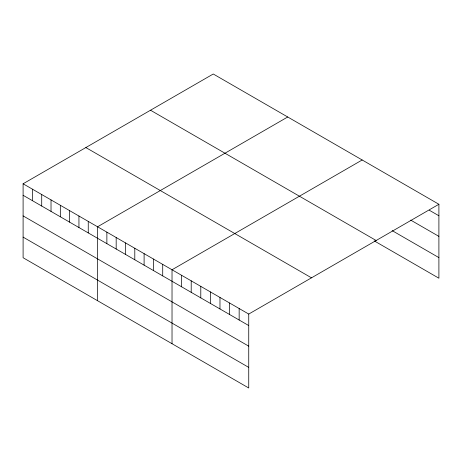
<?xml version="1.0" encoding="UTF-8"?>
<svg xmlns="http://www.w3.org/2000/svg" width="462" height="462" viewBox="0 0 462 462"><rect width="100%" height="100%" fill="white"/><g stroke="black" fill="none" stroke-linecap="round" stroke-linejoin="round"><path stroke-width="0.69" d="M23.1 183.784L248.741 314.056L248.741 387.999L23.1 257.727L23.1 183.784L213.259 74.001L438.9 204.273L438.9 278.216L374.168 240.841M287.722 116.99L97.563 226.773L97.563 300.716M362.179 159.979L172.026 269.768L172.026 343.711M248.741 314.056L438.9 204.273M429.308 210.233L438.9 215.771M410.73 220.114L438.9 236.377M392.151 230.619L438.9 257.611M150.508 110.227L376.149 240.5M85.851 147.557L311.492 277.829M23.1 195.287L248.741 325.56M23.1 215.893L248.741 346.165M23.1 237.122L248.741 367.394M239.154 308.524L239.154 320.022M229.562 302.985L229.562 314.483M219.976 297.447L219.976 308.951M210.383 291.915L210.383 303.413M200.791 286.376L200.791 297.874M191.204 280.838L191.204 292.336M181.612 275.3L181.612 286.804M162.716 264.391L162.716 275.895M153.407 259.02L153.407 270.518M144.104 253.644L144.104 265.142M134.794 248.273L134.794 259.771M125.485 242.897L125.485 254.395M116.176 237.526L116.176 249.024M106.872 232.149L106.872 243.647M88.254 221.402L88.254 232.9M78.944 216.025L78.944 227.529M69.641 210.655L69.641 222.153M60.331 205.278L60.331 216.782M51.022 199.907L51.022 211.405M41.713 194.531L41.713 206.035M32.409 189.16L32.409 200.658"/></g></svg>
